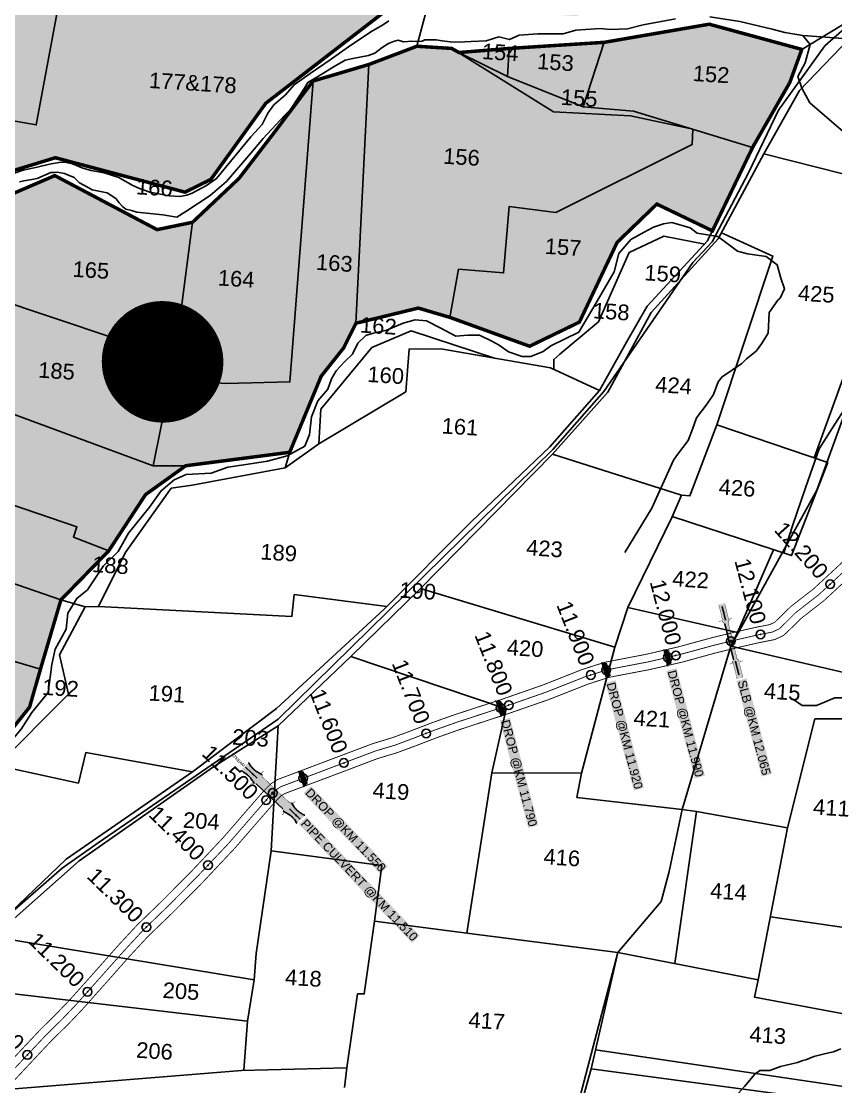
# Model space of a CAD drawing. Header units: inches. Extents: x 201618 to 222325, y 1599056 to 1612709.
# Drawn here: x 207819 to 208753, y 1606726 to 1607949 of the extents above; entities that cross this region are included whole.
import ezdxf
from ezdxf.enums import TextEntityAlignment as Align

# ---------------------------------------------------------------- set-up
doc = ezdxf.new("R2010")
doc.units = ezdxf.units.IN
doc.header["$LTSCALE"] = 15
doc.header["$MEASUREMENT"] = 0
doc.header["$PDMODE"] = 32
doc.header["$PDSIZE"] = 10
doc.linetypes.add('ACAD_ISO02W100', pattern=[15, 12, -3])
doc.linetypes.add('HIDDEN2', pattern=[0.1875, 0.125, -0.0625])
for name, color, linetype in [('CANAL1', 7, 'Continuous'), ('CSMark', 72, 'Continuous'), ('PLOT', 7, 'Continuous'), ('PLOTS NO', 7, 'Continuous'), ('ROAD', 1, 'Continuous'), ('STREAM', 4, 'Continuous'), ('STRUCTURE', 5, 'Continuous'), ('text2', 7, 'Continuous'), ('WUA-12', 3, 'Continuous')]:
    doc.layers.add(name, color=color, linetype=linetype)
doc.styles.get("Standard").update_dxf_attribs({"font": 'arial.ttf'})
doc.dimstyles.get("Standard").update_dxf_attribs({"dimtxt": 0.18, "dimasz": 0.18, "dimexe": 0.18, "dimexo": 0.0625, "dimgap": 0.09, "dimtad": 0, "dimtih": 1, "dimtoh": 1, "dimdec": 4, "dimzin": 0, "dimdsep": 46, "dimtxsty": 'Standard', "dimcen": 0.09, "dimadec": 0, "dimazin": 0, "dimtfac": 1, "dimtdec": 4, "dimtofl": 0, "dimtmove": 0, "dimatfit": 3, "dimfxl": 1, "dimtolj": 1, "dimtzin": 0, "dimarcsym": 0})

# ---------------------------------------------------------------- blocks, each defined once
blk = doc.blocks.new('DROP')
h = blk.add_hatch()
h.set_pattern_fill('ANSI31', color=1, scale=10, angle=45)
h.set_pattern_definition([(90, (-324.4107, -25.7687), (-1.25, 0), [])])
h.paths.add_polyline_path([(-9.9, -4.3), (-13.8, 4.1), (13.8, 4.1), (10.2, -4.3)])
at = {"layer": 'STRUCTURE', "color": 5, "const_width": 0.49}
blk.add_lwpolyline([(-9.9, -4.3), (-13.8, 4.1), (13.8, 4.1), (10.2, -4.3), (-9.9, -4.3)], dxfattribs=at)
at = {"layer": 'STRUCTURE', "color": 5}
blk.add_circle((0, 0), 1.33, dxfattribs=at)
blk = doc.blocks.new('SLB')
at = {"layer": 'STRUCTURE'}
h = blk.add_hatch(dxfattribs=at)
h.set_pattern_fill('DOTS', color=6, scale=20, angle=320.3722, style=0)
h.set_pattern_definition([(320.372247934, (-159.4327, -72.9564), (1.2786241598, 0.5641323054), [0, -1.25])])
h.paths.add_polyline_path([(769699.5, 1706871.1), (769699.5, 1706861.1), (769729.1, 1706861.1), (769732.1, 1706863.1), (769792.1, 1706863.1), (769795.1, 1706861.1), (769824.7, 1706861.1), (769824.7, 1706871.1), (769795.1, 1706871.1), (769792.1, 1706869.1), (769732.1, 1706869.1), (769729.1, 1706871.1)])
at = {"layer": 'STRUCTURE', "color": 6, "linetype": 'ACAD_ISO02W100', "ltscale": 0.5, "const_width": 0.5}
for points in [[(769699.5, 1706871.1), (769729.1, 1706871.1)], [(769795.1, 1706871.1), (769824.7, 1706871.1)], [(769699.5, 1706861.1), (769729.1, 1706861.1)], [(769795.1, 1706861.1), (769824.7, 1706861.1)]]:
    blk.add_lwpolyline(points, dxfattribs=at)
at = {"layer": 'STRUCTURE', "color": 6, "const_width": 0.628}
for points in [[(769726.1, 1706877.1), (769726.1, 1706873.1), (769732.1, 1706869.1), (769792.1, 1706869.1), (769798.1, 1706873.1), (769798.1, 1706877.1)], [(769726.1, 1706855.1), (769726.1, 1706859.1), (769732.1, 1706863.1), (769792.1, 1706863.1), (769798.1, 1706859.1), (769798.1, 1706855.1)]]:
    blk.add_lwpolyline(points, dxfattribs=at)
at = {"layer": 'STRUCTURE', "color": 6}
blk.add_lwpolyline([(769732.1, 1706863.1), (769792.1, 1706863.1)], dxfattribs=at)
blk.add_lwpolyline([(769732.1, 1706863.1), (769792.1, 1706863.1)], dxfattribs=at)
at = {"layer": 'STRUCTURE', "color": 0}
blk.add_circle((769762.1, 1706866.1), 1.24, dxfattribs=at)
for points in [[(769703.8, 1706866), (769726.7, 1706866)], [(769818.6, 1706865.8), (769795.7, 1706865.8)]]:
    blk.add_leader(points, dimstyle='Standard', override={"dimasz": 10, "dimgap": 0.09, "dimtad": 0}, dxfattribs=at)
blk = doc.blocks.new('SP')
at = {"layer": 'STRUCTURE'}
h = blk.add_hatch(dxfattribs=at)
h.set_pattern_fill('DASH', color=256, scale=8, style=0)
edge = h.paths.add_edge_path()
edge.add_spline(control_points=[(769825.7, 1706742.1), (769825.3, 1706741.8), (769823.8, 1706740.8), (769820.9, 1706740.3), (769817, 1706739.7), (769811.4, 1706738.9), (769804, 1706739.7), (769798.4, 1706741), (769795.6, 1706741.6)], knot_values=[0, 0, 0, 0, 1.613557, 5.24513, 8.624976, 13.470124, 22.190216, 30.746377, 30.746377, 30.746377, 30.746377], degree=3, periodic=0)
edge.add_line((769795.6, 1706741.6), (769792.6, 1706739.6))
edge.add_line((769792.6, 1706739.6), (769732.6, 1706739.6))
edge.add_line((769732.6, 1706739.6), (769729.6, 1706741.6))
edge.add_spline(control_points=[(769729.6, 1706741.6), (769726.9, 1706740.9), (769721.3, 1706739.5), (769713.9, 1706738.5), (769708.3, 1706739.1), (769704.4, 1706739.6), (769701.5, 1706740), (769700, 1706741), (769699.5, 1706741.3)], knot_values=[0, 0, 0, 0, 8.556161, 17.276253, 22.121402, 25.501247, 29.13282, 30.746377, 30.746377, 30.746377, 30.746377], degree=3, periodic=0)
edge.add_line((769699.5, 1706741.3), (769699.5, 1706722.1))
edge.add_spline(control_points=[(769699.5, 1706722.1), (769700, 1706722.4), (769701.4, 1706723.4), (769704.3, 1706724), (769708.2, 1706724.5), (769713.8, 1706725.3), (769721.2, 1706724.5), (769726.8, 1706723.3), (769729.6, 1706722.6)], knot_values=[0, 0, 0, 0, 1.613557, 5.24513, 8.624976, 13.470124, 22.190216, 30.746377, 30.746377, 30.746377, 30.746377], degree=3, periodic=0)
edge.add_line((769729.6, 1706722.6), (769732.6, 1706724.6))
edge.add_line((769732.6, 1706724.6), (769792.6, 1706724.6))
edge.add_line((769792.6, 1706724.6), (769795.6, 1706722.6))
edge.add_spline(control_points=[(769795.6, 1706722.6), (769798.4, 1706723.3), (769803.9, 1706724.8), (769811.3, 1706725.8), (769817, 1706725.1), (769820.9, 1706724.7), (769823.8, 1706724.2), (769825.2, 1706723.3), (769825.7, 1706723)], knot_values=[0, 0, 0, 0, 8.556161, 17.276253, 22.121402, 25.501247, 29.13282, 30.746377, 30.746377, 30.746377, 30.746377], degree=3, periodic=0)
edge.add_line((769825.7, 1706723), (769825.7, 1706742.1))
h.paths.add_polyline_path([(769764.2, 1706732.1, -1), (769761.1, 1706732.1, -1)], flags=0)
h.paths.add_polyline_path([(769761.1, 1706732.1, 1), (769764.2, 1706732.1, 1)], flags=16)
at = {"layer": 'STRUCTURE', "const_width": 0.628}
for points in [[(769726.6, 1706747.6), (769726.6, 1706743.6), (769732.6, 1706739.6), (769792.6, 1706739.6), (769798.6, 1706743.6), (769798.6, 1706747.6)], [(769726.6, 1706716.6), (769726.6, 1706720.6), (769732.6, 1706724.6), (769792.6, 1706724.6), (769798.6, 1706720.6), (769798.6, 1706716.6)]]:
    blk.add_lwpolyline(points, dxfattribs=at)
at = {"layer": 'STRUCTURE', "color": 3}
blk.add_lwpolyline([(769732.6, 1706724.6), (769792.6, 1706724.6)], dxfattribs=at)
blk.add_lwpolyline([(769732.6, 1706724.6), (769792.6, 1706724.6)], dxfattribs=at)
at = {"layer": 'STRUCTURE', "color": 0}
blk.add_circle((769762.6, 1706732.1), 1.55, dxfattribs=at)
at = {"layer": 'STRUCTURE'}
for points in [[(769699.5, 1706741.3), (769700.9, 1706740.5), (769704.4, 1706739.6), (769707.8, 1706739.2), (769712.6, 1706738.8), (769721.3, 1706739.7), (769729.6, 1706741.6)], [(769825.7, 1706742.1), (769824.3, 1706741.3), (769820.8, 1706740.3), (769817.5, 1706739.8), (769812.7, 1706739.2), (769804, 1706739.9), (769795.6, 1706741.6)], [(769699.5, 1706722.1), (769700.9, 1706723), (769704.4, 1706724), (769707.7, 1706724.5), (769712.5, 1706725), (769721.2, 1706724.4), (769729.6, 1706722.6)], [(769825.7, 1706723), (769824.3, 1706723.8), (769820.8, 1706724.7), (769817.4, 1706725.1), (769812.6, 1706725.5), (769803.9, 1706724.6), (769795.6, 1706722.6)]]:
    blk.add_spline(points, degree=3, dxfattribs=at)
at = {"layer": 'STRUCTURE', "color": 0}
blk.add_text('STREAM', height=5, dxfattribs=at).set_placement((769684.3, 1706732.1), align=Align.MIDDLE_CENTER)
for points in [[(769727.4, 1706732.1), (769700.8, 1706732.1)], [(769824.4, 1706732.1), (769800.5, 1706732.1)]]:
    blk.add_leader(points, dimstyle='Standard', override={"dimasz": 10, "dimgap": 0.09, "dimtad": 0}, dxfattribs=at)

msp = doc.modelspace()

# ---------------------------------------------------------------- hatches: boundary and pattern name
at = {"layer": 'PLOTS NO', "true_color": 0x105689}
h = msp.add_hatch(color=146, dxfattribs=at)
h.dxf.hatch_style = 1
h.paths.add_polyline_path([(207298.5, 1607182.2), (207301, 1607196.7), (207309.4, 1607244.2), (207338.8, 1607419.1), (207359.9, 1607542.5), (207381.7, 1607670.4), (207389.1, 1607713.4), (207408.8, 1607827.8), (207436.1, 1607945.6), (207453.6, 1607964.4), (207461.2, 1607982.9), (207461.7, 1607997.8), (207462.3, 1608021.1), (207465.9, 1608047.8), (207477.2, 1608092.5), (207499.6, 1608302.5), (207550.5, 1608274.7), (207580.7, 1608363.2), (207629.1, 1608349.1), (207644.5, 1608418.7), (207644.6, 1608423.9), (207686.2, 1608616.8), (207702.1, 1608634.3), (207725.9, 1608634.1), (207740.1, 1608635.7), (207744.1, 1608644.4), (207752.8, 1608649.5), (207773.9, 1608653.6), (207782.6, 1608655.7), (207786.3, 1608661.7), (207808.8, 1608674.3), (207838.3, 1608683.3), (207844.2, 1608693.8), (207847.8, 1608714.6), (207851.3, 1608740.3), (207858.1, 1608759.2), (207875.1, 1608772.6), (207883.1, 1608791.9), (207893.3, 1608807.5), (207900.4, 1608809.8), (207914.3, 1608810), (207923.2, 1608809.9), (207944, 1608808.7), (207958.6, 1608812.2), (207968, 1608812.2), (207987.3, 1608809.3), (207997.3, 1608807.6), (208007.6, 1608809), (208019.5, 1608813.9), (208031.8, 1608820.7), (208042, 1608820.4), (208057.1, 1608820.4), (208069.2, 1608821.3), (208093.7, 1608832.5), (208108.1, 1608832.5), (208121.9, 1608830.6), (208147.4, 1608833.5), (208173.7, 1608835.4), (208207.1, 1608836.1), (208234.9, 1608844), (208250.3, 1608840.5), (208270.5, 1608840.8), (208284.8, 1608843.6), (208310.2, 1608855.8), (208338.8, 1608871.7), (208365.3, 1608862.8), (208443.3, 1608928.6), (208550.8, 1609003.3), (208654.1, 1609029.5), (208852, 1608972.2), (208924, 1608972.5), (209018.8, 1608843.9), (209071.6, 1608732.1), (209058.2, 1608649.3), (209035.3, 1608653.8), (209025.3, 1608647.8), (208999.5, 1608655.4), (208968, 1608650), (208934.3, 1608636.3), (208905.7, 1608620.7), (208883.9, 1608610.3), (208878.5, 1608601.2), (208874.1, 1608597), (208857.9, 1608594.1), (208847.7, 1608591.9), (208817.1, 1608566), (208781.5, 1608554), (208737.4, 1608520.9), (208732.3, 1608513), (208723.3, 1608498.3), (208718.3, 1608488), (208712.4, 1608480.9), (208704.5, 1608477.9), (208686.6, 1608478.2), (208678.8, 1608477.1), (208661.4, 1608469.9), (208651.6, 1608460.8), (208646.9, 1608450.7), (208644.4, 1608440.6), (208637.7, 1608429.7), (208634.2, 1608423.6), (208632.2, 1608414.2), (208631.2, 1608396.2), (208709.3, 1608390.2), (208628.4, 1607995.2), (208576.4, 1607981.7), (208548.5, 1607981.7), (208456, 1607954.9), (208284.1, 1607963.1), (208235.5, 1607959.5), (208099.5, 1607854.6), (208036.5, 1607767.2), (208006.8, 1607752.6), (207858.1, 1607792.1), (207768.7, 1607764.7), (207676.1, 1607642.5), (207648.7, 1607570.7), (207668.2, 1607499.2), (207643.9, 1607452.7), (207593.5, 1607434.1), (207546.8, 1607356.3), (207500.1, 1607274.2), (207516.2, 1607265.9), (207492.2, 1607229.9), (207429.4, 1607210.8)])
at = {"layer": 'PLOTS NO', "true_color": 0xc7c8ca}
h = msp.add_hatch(color=9, dxfattribs=at)
h.dxf.hatch_style = 1
h.paths.add_polyline_path([(207290, 1606806.1), (207285.1, 1606911.1), (207292, 1607044), (207295.6, 1607136.3), (207296.8, 1607161.9), (207297.1, 1607168), (207430.2, 1607203), (207505.1, 1607212.2), (207546.4, 1607264.5), (207529.1, 1607297.3), (207589.2, 1607379.9), (207626.6, 1607430.9), (207669.7, 1607441.4), (207678.8, 1607486.6), (207684.2, 1607544.3), (207685.6, 1607586.6), (207710, 1607639.3), (207772.5, 1607685.9), (207779.7, 1607738.1), (207857.5, 1607771.6), (207974.8, 1607709.6), (208015.4, 1607718), (208068.9, 1607768.5), (208109.3, 1607821.2), (208153.7, 1607880.1), (208217.8, 1607899.1), (208272.8, 1607920), (208312.7, 1607917.5), (208321, 1607912.8), (208378.8, 1607917.5), (208487.7, 1607924.5), (208608.2, 1607945.3), (208714.3, 1607916.4), (208700.6, 1607878.5), (208657.9, 1607804), (208611.8, 1607708.2), (208548, 1607738.9), (208502.5, 1607695), (208459.2, 1607603.5), (208402.1, 1607575.8), (208310.7, 1607608.9), (208274.4, 1607619.6), (208202.9, 1607602.2), (208188.7, 1607573.8), (208163, 1607541.4), (208126.9, 1607454.1), (208007.7, 1607438.7), (207961.6, 1607405.6), (207919.3, 1607341), (207864.5, 1607284.8), (207841, 1607205.2), (207828.6, 1607161.8), (207776.8, 1607096.9), (207739.3, 1607035.4), (207692.9, 1607002.5), (207557.9, 1606915.7), (207443.9, 1606823.8), (207392.9, 1606823.7), (207391.1, 1606805.4)])
at = {"layer": 'text2'}
h = msp.add_hatch(dxfattribs=at)
h.set_pattern_fill('ANSI31', color=5)
h.set_pattern_definition([(45, (17117.71323, -5120.71452), (-0.088388347648, 0.088388347648), [])])
edge = h.paths.add_edge_path()
edge.add_arc((207981.1, 1607557.9), 69.1, 0, 360)
h.paths.add_polyline_path([(207902.5, 1607526.9), (208059.8, 1607526.9), (208059.8, 1607588.9), (207902.5, 1607588.9)], flags=9)

# ---------------------------------------------------------------- linework, layer by layer
at = {"layer": 'CANAL1', "color": 200, "const_width": 1}
for points in [[(207793.8, 1606741.6), (207840.3, 1606791.1), (207860, 1606810.6), (207875.6, 1606826.9), (207903.9, 1606858.6), (207929.6, 1606887.6), (207952.1, 1606911.9), (207980.4, 1606939.2), (208014.3, 1606973.4), (208050.8, 1607012.2), (208077.7, 1607043.2), (208097.2, 1607065.6), (208105.6, 1607074), (208112.8, 1607078.6), (208124.8, 1607083.1), (208163.2, 1607097.6), (208222.3, 1607119.9), (208244.8, 1607126.7), (208265.3, 1607134.3), (208290.6, 1607144), (208315.4, 1607152.8), (208370.8, 1607170.9), (208418.1, 1607187.4), (208462.1, 1607204.8), (208475.2, 1607209), (208488.3, 1607213.2), (208503.7, 1607216.2), (208535.6, 1607222.3), (208572.8, 1607230.9), (208611.6, 1607241.5), (208638.3, 1607248), (208661.1, 1607253.2), (208677.8, 1607256.5), (208683.2, 1607259.1), (208688.6, 1607264.3), (208701.6, 1607277.1), (208728, 1607297.6), (208788.4, 1607353.5)], [(207806.9, 1606729.2), (207853.2, 1606778.6), (207872.9, 1606797.9), (207888.9, 1606814.7), (207917.3, 1606846.6), (207942.9, 1606875.5), (207965, 1606899.3), (207993.1, 1606926.3), (208027.3, 1606960.9), (208064.1, 1607000.1), (208091.3, 1607031.4), (208110.4, 1607053.3), (208116.9, 1607059.9), (208120.9, 1607062.4), (208131.1, 1607066.3), (208169.6, 1607080.7), (208228, 1607102.8), (208250.5, 1607109.6), (208271.7, 1607117.5), (208296.8, 1607127.1), (208321.2, 1607135.8), (208376.5, 1607153.9), (208424.3, 1607170.5), (208468.2, 1607187.8), (208480.7, 1607191.9), (208492.8, 1607195.8), (208507.1, 1607198.6), (208539.3, 1607204.7), (208577.2, 1607213.4), (208616.1, 1607224.1), (208642.4, 1607230.5), (208664.9, 1607235.6), (208683.4, 1607239.3), (208693.4, 1607244), (208701.2, 1607251.4), (208713.5, 1607263.5), (208739.7, 1607283.9), (208800.5, 1607340.2)]]:
    msp.add_lwpolyline(points, dxfattribs=at)
at = {"layer": 'CANAL1', "color": 1, "linetype": 'HIDDEN2', "ltscale": 4, "const_width": 1}
msp.add_lwpolyline([(207800.3, 1606735.4), (207846.8, 1606784.8), (207866.4, 1606804.2), (207882.3, 1606820.8), (207910.6, 1606852.6), (207936.3, 1606881.5), (207958.6, 1606905.6), (207986.7, 1606932.8), (208020.8, 1606967.2), (208057.5, 1607006.1), (208084.5, 1607037.3), (208103.8, 1607059.5), (208111.3, 1607066.9), (208116.9, 1607070.5), (208128, 1607074.7), (208166.4, 1607089.2), (208225.2, 1607111.4), (208247.7, 1607118.1), (208268.5, 1607125.9), (208293.7, 1607135.6), (208318.3, 1607144.3), (208373.7, 1607162.4), (208421.2, 1607179), (208465.1, 1607196.3), (208478, 1607200.4), (208490.6, 1607204.5), (208505.4, 1607207.4), (208537.4, 1607213.5), (208575, 1607222.2), (208613.9, 1607232.8), (208640.3, 1607239.2), (208663, 1607244.4), (208680.6, 1607247.9), (208688.3, 1607251.5), (208694.9, 1607257.8), (208707.5, 1607270.3), (208733.8, 1607290.8), (208794.5, 1607346.9)], dxfattribs=at)
at = {"layer": 'PLOT'}
for points in [[(207607.5, 1606760.1), (207807.1, 1606926.5), (207870.6, 1606987.3), (208015.5, 1607087.6), (208111.8, 1607160.3), (208235.3, 1607274.2), (208335.1, 1607374.3), (208425.4, 1607460.2), (208482.2, 1607525), (208513.2, 1607580.4), (208536.8, 1607621.6), (208606.3, 1607696.8), (208657.9, 1607804), (208700.6, 1607878.5), (208714.3, 1607916.4), (208780.6, 1607956.4), (208924.2, 1608089.7), (209020.6, 1608179.1), (209063.8, 1608279.2)], [(209072.6, 1608229.2), (209025.2, 1608167), (208787.8, 1607948.4), (208711.5, 1607869.1), (208670.8, 1607796.5), (208618.5, 1607699.1), (208541.5, 1607614.7), (208491.9, 1607523.1), (208428.5, 1607451.8), (208276.8, 1607297.9), (208197.2, 1607219.8), (208113.7, 1607140.4), (208039.7, 1607093.4), (207885.3, 1606985.4), (207786.7, 1606898.3), (207718.8, 1606843.4), (207605.1, 1606750), (207567.9, 1606711.7), (207496.1, 1606658.5), (207434.7, 1606600.7)], [(207717.5, 1607850.5), (207836.2, 1607829.7), (207884.9, 1608093)], [(207676.1, 1607642.5), (207768.7, 1607764.7), (207858.1, 1607792.1), (208006.8, 1607752.6), (208036.5, 1607767.2), (208099.5, 1607854.6), (208235.5, 1607959.5), (208284.1, 1607963.1), (208272.8, 1607920), (208217.8, 1607899.1)], [(208272.8, 1607920), (208312.7, 1607917.5), (208321, 1607912.8), (208378.8, 1607917.5), (208487.7, 1607924.5), (208608.2, 1607945.3), (208714.3, 1607916.4)], [(208321, 1607912.8), (208376.6, 1607885.3), (208463.7, 1607850.6), (208487.7, 1607924.5)], [(208312.7, 1607917.5), (208429.4, 1607844.7), (208517.8, 1607840.2), (208589.5, 1607824.8)], [(208376.6, 1607885.3), (208378.8, 1607917.5)], [(208007.7, 1607438.7), (208126.9, 1607454.1), (208163, 1607541.4), (208188.7, 1607573.8), (208202.9, 1607602.2), (208217.8, 1607899.1), (208153.7, 1607880.1), (208127.1, 1607534.9), (208053.6, 1607533), (207990.2, 1607537.5)], [(208463.7, 1607850.6), (208521.1, 1607845.7), (208657.9, 1607804)], [(208589.5, 1607824.8), (208588.6, 1607807.3), (208432.1, 1607729.3), (208378.5, 1607736.1), (208372.3, 1607660), (208320.7, 1607664.2), (208310.7, 1607608.9), (208274.4, 1607619.6), (208202.9, 1607602.2)], [(208670.8, 1607796.5), (208882.3, 1607743), (208969.7, 1607700.3), (209159.7, 1607593.5), (209255.2, 1607539.9), (209223.7, 1607389.6), (209116.2, 1607070.6), (209198.1, 1607020.7), (209143.3, 1606902.8), (209095.7, 1606727.1), (208891, 1606785.7)], [(207710, 1607639.3), (207772.4, 1607686.1), (207779.7, 1607738.1), (207857.5, 1607771.6), (207975.2, 1607710.2), (208015.4, 1607718), (207995.1, 1607561.8)], [(208310.7, 1607608.9), (208402.2, 1607576.3), (208459.2, 1607603.5), (208502.5, 1607695), (208548, 1607738.9), (208611.8, 1607708.2)], [(208728.6, 1607447.7), (208834.6, 1607740.6), (208922.6, 1607708.3)], [(208602.9, 1607693.1), (208555.9, 1607702.1), (208516.4, 1607683.4), (208481.2, 1607604), (208436.9, 1607566.8), (208429.7, 1607560.7), (208429.7, 1607549.1)], [(208576.3, 1607405), (208585.9, 1607404), (208616.8, 1607485.7), (208681.1, 1607679.3), (208622.1, 1607705.8)], [(207784.7, 1607632.2), (207995.1, 1607561.8), (207970.2, 1607438.7)], [(208160.2, 1607463.8), (208162.6, 1607503.7), (208221.2, 1607574.2), (208266.2, 1607593.6), (208363.1, 1607561.8)], [(208482.2, 1607525), (208425.9, 1607550.9), (208300.3, 1607572.7), (208263.8, 1607572.6), (208260, 1607523.6), (208160.2, 1607463.8), (208121.9, 1607436.4)], [(207919.3, 1607341), (207961.6, 1607405.6), (208007.7, 1607438.7), (207970.2, 1607438.7), (207684.2, 1607544.3), (207678.8, 1607486.6), (207669.7, 1607441.4)], [(208616.8, 1607485.7), (208744.1, 1607442.4), (208702.4, 1607335.7), (208565.5, 1607380.3)], [(207907.5, 1607277.3), (207938.3, 1607338.9), (207991, 1607412.8), (208015, 1607416.6), (208121.9, 1607436.4), (208160.2, 1607463.8)], [(208126.9, 1607454.1), (208121.9, 1607436.4)], [(208428.5, 1607451.8), (208576.3, 1607405), (208565.5, 1607380.2), (208514.6, 1607276.1), (208499.9, 1607230.4)], [(207529.1, 1607297.3), (207589.2, 1607379.9), (207626.6, 1607430.9), (207669.7, 1607441.4), (207882.9, 1607368.6), (207878.9, 1607356.9), (207919.3, 1607341), (207864.5, 1607284.8), (207841, 1607205.2)], [(207864.5, 1607284.8), (207589.2, 1607379.9)], [(208681.9, 1607342.4), (208640.7, 1607247.4)], [(207430.2, 1607203), (207505.1, 1607212.2), (207546.4, 1607264.5), (207529.1, 1607297.3), (207841, 1607205.2), (207828.6, 1607161.8), (207776.8, 1607096.9), (207739.3, 1607035.4), (207692.9, 1607002.5)], [(208461.7, 1607085.9), (208499.9, 1607230.4), (208276.8, 1607297.9)], [(207556.9, 1606901.8), (207611.7, 1606930.7), (207679.1, 1606983.7), (207742.3, 1607016.9), (207791.3, 1607094.6), (207873.1, 1607176.8), (207862.8, 1607221.6), (207892.5, 1607276.8), (207907.5, 1607277.3), (208129.2, 1607265.7), (208132.1, 1607290.8), (208238.2, 1607277.1)], [(207864.5, 1607284.8), (207892.5, 1607276.8)], [(208514.6, 1607276.1), (208640.7, 1607247.4), (208632.9, 1607231.6), (208576.9, 1607044.2)], [(208778.4, 1607148.4), (208790.4, 1607194.8), (208632.9, 1607231.6)], [(208197.2, 1607219.8), (208375.2, 1607159.6), (208358.8, 1607086.2), (208330.2, 1606902.4)], [(208086, 1606848.7), (208088.4, 1606879), (208105.5, 1606996.7), (208113.7, 1607140.4)], [(208698, 1607023.3), (208729.4, 1607148.3), (208842.2, 1607148.4), (208781.4, 1606906.1), (208678.3, 1606921)], [(207791.3, 1607094.6), (207884.5, 1607074.5), (207893, 1607109.6), (208015.5, 1607087.6)], [(208358.8, 1607086.2), (208461.7, 1607085.9), (208456.1, 1607058.2), (208576.9, 1607044.2), (208593.6, 1607041.8)], [(208503.3, 1606880.1), (208664.4, 1606849), (208698, 1607023.3), (208593.6, 1607041.8), (208568.6, 1606867.5)], [(208105.5, 1606996.7), (208232.5, 1606980), (208224.1, 1606916.1), (208212.5, 1606832.7), (208204.6, 1606832.7), (208192.5, 1606748)], [(208800.2, 1606981), (208937, 1606954.4), (208891, 1606785.7), (208659.9, 1606829.1), (208664.4, 1606849)], [(208224.1, 1606916.1), (208330.2, 1606902.4), (208503.3, 1606880.1), (208476.6, 1606763.2), (208472.7, 1606746.6), (208456.4, 1606687.9)], [(207786.7, 1606898.3), (208086, 1606848.7), (208078.6, 1606801.6)], [(207718.8, 1606843.4), (208078.6, 1606801.6), (208074.5, 1606745.1)], [(208477.8, 1606768.4), (208855.1, 1606712.7), (208876.4, 1606788.4)], [(207586.5, 1606730.9), (207768.5, 1606720.2), (208071.5, 1606745), (208192.5, 1606748), (208189.8, 1606725.4)], [(208855.1, 1606712.7), (208850.4, 1606696.2), (208472.7, 1606746.6)]]:
    msp.add_lwpolyline(points, dxfattribs=at)
at = {"layer": 'ROAD'}
for points in [[(209068.2, 1608254.2), (209025.2, 1608171.9), (208740.9, 1607920.5), (208687.4, 1607846.7), (208653.3, 1607774.7), (208611.5, 1607695.7), (208589.2, 1607671.9), (208487.4, 1607524), (208428.8, 1607457.3), (208113.8, 1607148), (207907.2, 1607006.2), (207865.9, 1606976.8), (207713.9, 1606844.1), (207491, 1606660.7), (207357.5, 1606541), (207252.2, 1606449.6)], [(208007.1, 1605199.5), (208052.8, 1605367.4), (208094.3, 1605487.9), (208164.3, 1605776.6), (208178.8, 1605812.8), (208195.5, 1605885.6), (208235.4, 1606035.8), (208288.1, 1606238.6), (208312.3, 1606381.4), (208369.9, 1606446), (208450.6, 1606678.9), (208503.3, 1606880.1), (208553.1, 1606938.9), (208562.2, 1606973.2), (208576.9, 1607044.2), (208632.9, 1607231.6), (208731.7, 1607410.6), (208781.3, 1607547.5), (208854.2, 1607668.1), (208888, 1607753.5), (208972.2, 1607911.2), (209133.7, 1608037.8), (209158.4, 1608190.9)]]:
    msp.add_lwpolyline(points, dxfattribs=at)
at = {"layer": 'STREAM'}
for points in [[(207811.2, 1607774.4), (207821.2, 1607777.8), (207837.3, 1607781.4), (207841.7, 1607782.6), (207853.5, 1607785.2), (207864.9, 1607787), (207870.5, 1607786.8), (207877.7, 1607785.1), (207889.5, 1607780.3), (207899.3, 1607777.3), (207914, 1607774.9), (207931, 1607769.6), (207946.2, 1607760.6), (207954.8, 1607756.8), (207966.3, 1607752.7), (207988.8, 1607748.2), (208001.4, 1607747.8), (208008.8, 1607749), (208015, 1607751.4), (208031.3, 1607760.2), (208043.1, 1607768.2), (208059, 1607787.8), (208082.4, 1607816.1), (208095.4, 1607830.4), (208101.7, 1607843.2), (208108.9, 1607852.8), (208122.1, 1607864.1), (208132, 1607875.9), (208150.4, 1607888.6), (208173.4, 1607904.4), (208196.9, 1607921.1), (208221.7, 1607937.6), (208233.2, 1607944.2), (208240.8, 1607949.2)], [(208569.3, 1607951.3), (208532.2, 1607944.5), (208514.2, 1607939.9), (208494.5, 1607939.1), (208483.2, 1607940.4), (208455.3, 1607938.5), (208440.6, 1607934.2), (208411.5, 1607934.2), (208390, 1607932.7), (208378.9, 1607927.7), (208366.8, 1607930.8), (208352.4, 1607926.4), (208335, 1607925.4), (208327.7, 1607924.9), (208321.9, 1607924.7), (208311.1, 1607925.2), (208301.8, 1607926.4), (208295, 1607927.2), (208288.6, 1607927.4), (208281.9, 1607927.4), (208278.8, 1607926), (208272.9, 1607925.3), (208266.9, 1607925.8), (208257.4, 1607925.1), (208251.5, 1607926.8), (208246, 1607925.4), (208240.3, 1607923), (208233, 1607918.4), (208224.4, 1607912.1), (208217.2, 1607909.5), (208199.5, 1607906), (208190.4, 1607904.1), (208178.1, 1607896.7), (208172.9, 1607893.7), (208159.8, 1607885.5), (208147.7, 1607878.5), (208143.9, 1607872), (208127.7, 1607847.5), (208121.1, 1607840.6), (208096.4, 1607814.2), (208082.2, 1607797.2), (208054.3, 1607765), (208035.8, 1607748.6), (208007.7, 1607730.4), (207997.6, 1607723.9), (207981.5, 1607726.5), (207962.8, 1607728.5), (207951.4, 1607729.6), (207945.3, 1607731.4), (207938.8, 1607733), (207935, 1607736.1), (207931.3, 1607740.2), (207927.7, 1607744.9), (207921.9, 1607749.2), (207917.6, 1607751.7), (207900.3, 1607755.3), (207895.8, 1607757.8), (207885.9, 1607763.4), (207879.8, 1607769.3), (207871.1, 1607772.7), (207868.6, 1607773.9), (207860.7, 1607775.4), (207856.4, 1607775.3), (207853.1, 1607775.1), (207837.3, 1607768.2), (207831.3, 1607767.1), (207822, 1607765.6), (207816.9, 1607764.6)], [(208772.4, 1607928.3), (208715.4, 1607932.5), (208694.7, 1607935.8), (208680.4, 1607939.6), (208643.2, 1607948.4), (208609, 1607953.8)], [(208715.4, 1607932.5), (208723.9, 1607922.2), (208718.3, 1607900.8), (208709.9, 1607885.2), (208714.2, 1607872), (208723.7, 1607855.1), (208759.5, 1607824.1), (208775.4, 1607810.4), (208775.4, 1607810.4), (208792.1, 1607796), (208832.3, 1607769.3), (208844.1, 1607747.9), (208876, 1607735.9), (208904.8, 1607720.7)], [(207799.8, 1607113.7), (207819.1, 1607136.5), (207831.1, 1607155.5), (207849.7, 1607178.7), (207853.9, 1607210.8), (207857.8, 1607228.2), (207870.6, 1607251.3), (207872.6, 1607269.7), (207882.6, 1607286.4), (207895, 1607296.5), (207913.4, 1607323.9), (207930.3, 1607340.3), (207942.2, 1607361.5), (207966, 1607391.2), (207979.3, 1607410), (207994.3, 1607422.7), (208008.1, 1607428.5), (208036.8, 1607430), (208055.9, 1607437), (208074.3, 1607439.8), (208101.4, 1607443.9), (208123.9, 1607450.2), (208144.1, 1607461.1), (208149.6, 1607474.5), (208152, 1607495), (208159.2, 1607513.3), (208170.6, 1607526.7), (208174.8, 1607538.4), (208180.2, 1607547.5), (208190.1, 1607558.4), (208199.1, 1607566.9), (208204.9, 1607579.2), (208214.1, 1607588.2), (208222.8, 1607590.7), (208237.2, 1607593.8), (208257.2, 1607602.2), (208271, 1607606), (208283.8, 1607604.9), (208299.6, 1607597), (208317.3, 1607587.5), (208331.4, 1607588.6), (208344.5, 1607588.6), (208358.6, 1607581.5), (208367, 1607577.1), (208378, 1607569.2), (208393.5, 1607564), (208403.4, 1607564), (208417.6, 1607569.9), (208426.5, 1607576.4), (208458.5, 1607591.8), (208478.5, 1607625.7), (208499.2, 1607661.1), (208504.4, 1607682.1), (208518.3, 1607698.1), (208533.4, 1607706.8), (208544.3, 1607712.5), (208555.7, 1607716.2), (208565.4, 1607717.7), (208586.2, 1607711.5), (208594.3, 1607705.4), (208617.9, 1607701.7), (208626.8, 1607695.2), (208640.4, 1607684.9), (208652, 1607681.7), (208673.5, 1607678.9), (208685.9, 1607669.4), (208690.3, 1607653.9), (208694.4, 1607641.6), (208689.3, 1607631.1), (208686.8, 1607628.7), (208677, 1607614.7), (208675.8, 1607590.9), (208667.9, 1607578.6), (208662, 1607570.2), (208651, 1607561.5), (208645.4, 1607555.9), (208622.8, 1607540.8), (208618.5, 1607535.1), (208613.2, 1607520.5), (208605.8, 1607509.8), (208593.6, 1607493.5), (208588.9, 1607480.6), (208583.8, 1607467.5), (208571.7, 1607451.5), (208567, 1607445), (208542.3, 1607390), (208511.5, 1607339.1)], [(208850.7, 1607189.2), (208836.6, 1607214.8), (208828.2, 1607230), (208815.6, 1607253), (208793.6, 1607260.4), (208783.4, 1607275.3), (208783.3, 1607300.5), (208778.4, 1607333.8), (208782.1, 1607346), (208785.9, 1607359.3), (208785.2, 1607373.6), (208781.2, 1607388.5), (208785.9, 1607405.9), (208791.6, 1607436.1), (208791.4, 1607463.8), (208787.1, 1607488.9), (208778.3, 1607502), (208764, 1607504.8), (208752.2, 1607486.4), (208734.1, 1607458.1), (208719.1, 1607414.6), (208703.6, 1607369.8), (208693.5, 1607338.6)], [(208763, 1607172.4), (208752, 1607172.4), (208752, 1607172.4), (208731.2, 1607163.7), (208731.2, 1607163.7), (208714.8, 1607163.7), (208703.5, 1607171.3)], [(208758.9, 1606769.7), (208750.8, 1606766.3), (208742, 1606764.3), (208728.1, 1606760.8), (208719, 1606757), (208715.5, 1606756.3), (208709.2, 1606754.1), (208690, 1606749.4), (208677.6, 1606745), (208666, 1606745), (208660.3, 1606740.8), (208648.5, 1606726.3), (208638.8, 1606715.5)]]:
    msp.add_lwpolyline(points, dxfattribs=at)
at = {"layer": 'text2', "color": 2, "linetype": 'Continuous'}
for p in [(208746.8, 1607302.7), (208667, 1607245.2), (208569.8, 1607221), (208472.2, 1607198.6), (208378.2, 1607164), (208283.4, 1607131.6), (208189.1, 1607097.7), (208100, 1607055.1), (208033.2, 1606980.4), (207962.5, 1606909.4), (207895.1, 1606835.2), (207826, 1606762.7)]:
    msp.add_point(p, dxfattribs=at)
at = {"layer": 'text2', "color": 3}
for p in [(208632.9, 1607237.4, 1), (208560.5, 1607218.8, 1), (208489.9, 1607204.3, 1), (208368.7, 1607160.8), (208142.3, 1607080.1), (208107.5, 1607063.2, 1)]:
    msp.add_point(p, dxfattribs=at)
at = {"layer": 'WUA-12', "color": 15, "const_width": 4}
for points in [[(208235.5, 1607959.5), (208099.5, 1607854.6), (208036.5, 1607767.2), (208006.8, 1607752.6), (207858.1, 1607792.1), (207768.7, 1607764.7)], [(207779.7, 1607738.1), (207857.5, 1607771.6), (207974.8, 1607709.6), (208015.4, 1607718), (208068.9, 1607768.5), (208109.3, 1607821.2), (208153.7, 1607880.1), (208217.8, 1607899.1), (208272.8, 1607920), (208312.7, 1607917.5), (208321, 1607912.8), (208378.8, 1607917.5), (208487.7, 1607924.5), (208608.2, 1607945.3), (208714.3, 1607916.4), (208700.6, 1607878.5), (208657.9, 1607804), (208611.8, 1607708.2), (208548, 1607738.9), (208502.5, 1607695), (208459.2, 1607603.5), (208402.1, 1607575.8), (208310.7, 1607608.9), (208274.4, 1607619.6), (208202.9, 1607602.2), (208188.7, 1607573.8), (208163, 1607541.4), (208126.9, 1607454.1), (208007.7, 1607438.7), (207961.6, 1607405.6), (207919.3, 1607341), (207864.5, 1607284.8), (207841, 1607205.2), (207828.6, 1607161.8), (207776.8, 1607096.9)]]:
    msp.add_lwpolyline(points, dxfattribs=at)
at = {"layer": 'WUA-12', "const_width": 3}
for points in [[(208235.5, 1607959.5), (208099.5, 1607854.6), (208036.5, 1607767.2), (208006.8, 1607752.6), (207858.1, 1607792.1), (207768.7, 1607764.7)], [(207779.7, 1607738.1), (207857.5, 1607771.6), (207974.8, 1607709.6), (208015.4, 1607718), (208068.9, 1607768.5), (208109.3, 1607821.2), (208153.7, 1607880.1), (208217.8, 1607899.1), (208272.8, 1607920), (208312.7, 1607917.5), (208321, 1607912.8), (208378.8, 1607917.5), (208487.7, 1607924.5), (208608.2, 1607945.3), (208714.3, 1607916.4), (208700.6, 1607878.5), (208657.9, 1607804), (208611.8, 1607708.2), (208548, 1607738.9), (208502.5, 1607695), (208459.2, 1607603.5), (208402.1, 1607575.8), (208310.7, 1607608.9), (208274.4, 1607619.6), (208202.9, 1607602.2), (208188.7, 1607573.8), (208163, 1607541.4), (208126.9, 1607454.1), (208007.7, 1607438.7), (207961.6, 1607405.6), (207919.3, 1607341), (207864.5, 1607284.8), (207841, 1607205.2), (207828.6, 1607161.8), (207776.8, 1607096.9)]]:
    msp.add_lwpolyline(points, dxfattribs=at)

# ---------------------------------------------------------------- block references
for p, xscale, yscale, zscale, rotation in [((208560.5, 1607218.8, 1), 0.7000000000000001, 0.7000000000000001, 0.7000000000000001, 102.4087228587778), ((208489.9, 1607204.3, 1), 0.7, 0.7, 0.7, 106.813275631614), ((208368.7, 1607160.8), 0.7, 0.7, 0.7, 108.6265454196574), ((208142.3, 1607080.1), 0.7, 0.7, 0.7, 109.1680823773257)]:
    msp.add_blockref('DROP', p, dxfattribs=dict(xscale=xscale, yscale=yscale, zscale=zscale, rotation=rotation))
at = {"layer": 'STRUCTURE', "color": 0}
for name, p, xscale, yscale, zscale, rotation in [('SLB', (-1080246.5, 1845341, 1), 0.7000000000000001, 0.7000000000000001, 0.7000000000000001, 283.8077698980088), ('SP', (-1006191.6, 1113953.1), 0.7, 0.7, 0.7, 316.3775035452624)]:
    msp.add_blockref(name, p, dxfattribs=dict(at, xscale=xscale, yscale=yscale, zscale=zscale, rotation=rotation))

# ---------------------------------------------------------------- texts
at = {"layer": 'CSMark', "color": 1}
for s, rotation, p in [('12.200', 311.723, (208688.3, 1607370.5)), ('12.100', 284.7403, (208645.6, 1607332)), ('12.000', 284.7403, (208548.4, 1607307.8)), ('11.900', 291.384, (208440.9, 1607282.4)), ('11.800', 291.384, (208346.9, 1607247.8)), ('11.700', 291.384, (208252.1, 1607215.4)), ('11.600', 291.384, (208157.8, 1607181.6)), ('11.500', 315.7011, (208031.3, 1607113.7)), ('11.400', 315.7011, (207970.2, 1607043.9)), ('11.300', 315.7011, (207899.5, 1606972.9)), ('11.200', 315.7011, (207832.1, 1606898.8)), ('11.100', 315.7011, (207763, 1606826.3))]:
    msp.add_text(s, height=18, rotation=rotation, dxfattribs=at).set_placement(p, align=Align.MIDDLE_LEFT)
at = {"layer": 'PLOTS NO'}
for s, p in [('154', (208346.9, 1607905.4)), ('153', (208410.3, 1607894)), ('152', (208588.8, 1607880.2)), ('177&178', (207965, 1607872.2)), ('155', (208437.5, 1607852.9)), ('156', (208302.5, 1607785.3)), ('166', (207950.3, 1607750.2)), ('157', (208419.1, 1607681.9)), ('163', (208156.7, 1607663.6)), ('165', (207877.4, 1607655.6)), ('164', (208044.1, 1607645.6)), ('159', (208533.3, 1607651.5)), ('425', (208709.4, 1607628.2)), ('158', (208474.3, 1607607.9)), ('162', (208207.2, 1607591.6)), ('185', (207838, 1607539.9)), ('160', (208215.6, 1607534.9)), ('424', (208545.8, 1607523.2)), ('161', (208300.8, 1607475.8)), ('426', (208618.6, 1607405.6)), ('189', (208092.8, 1607331.3)), ('423', (208397.7, 1607336.1)), ('188', (207899.8, 1607316.8)), ('422', (208565.3, 1607300.5)), ('190', (208252.3, 1607287.4)), ('420', (208375.5, 1607221.6)), ('192', (207842.5, 1607176)), ('191', (207964.6, 1607169.4)), ('415', (208670.4, 1607171.7)), ('421', (208520.9, 1607140.8)), ('203', (208060.6, 1607118.8)), ('419', (208221.6, 1607057.6)), ('411', (208726.8, 1607038.6)), ('204', (208004.1, 1607023.5)), ('416', (208417.6, 1606981.5)), ('414', (208608.7, 1606942.4)), ('418', (208121.2, 1606843.3)), ('205', (207980.8, 1606828.2)), ('417', (208331.5, 1606794.1)), ('413', (208653.8, 1606777.6)), ('206', (207950.4, 1606759.6))]:
    msp.add_text(s, height=18, rotation=356.3896, dxfattribs=at).set_placement(p)
at = {"layer": 'PLOTS NO', "color": 1}
msp.add_text('TC11', height=40, dxfattribs=at).set_placement((207981.1, 1607557.9), align=Align.MIDDLE_CENTER)
at = {"layer": 'STRUCTURE', "color": 5, "char_height": 10, "attachment_point": 1, "bg_fill": 1, "box_fill_scale": 1.1, "bg_fill_color": 7, "bg_fill_true_color": 16777215, "bg_fill_transparency": 0}
for s, insert, width, rotation in [('DROP @KM 11.990', (208569.9, 1607205.1), 125.421, 284.7832), ('DROP @KM 11.920', (208500, 1607191.2), 125.421, 284.7832), ('SLB @KM 12.065', (208650.3, 1607193.6), 111.464, 284.7832), ('DROP @KM 11.790', (208378.9, 1607148.2), 125.421, 284.7832), ('DROP @KM 11.550', (208151.3, 1607069.8), 125.421, 313.6334), ('PIPE CULVERT @KM 11.510', (208146.2, 1607034.2), 185.98, 313.6334)]:
    msp.add_mtext(s, dxfattribs=dict(at, insert=insert, width=width, rotation=rotation))

doc.saveas('drawing.dxf')
